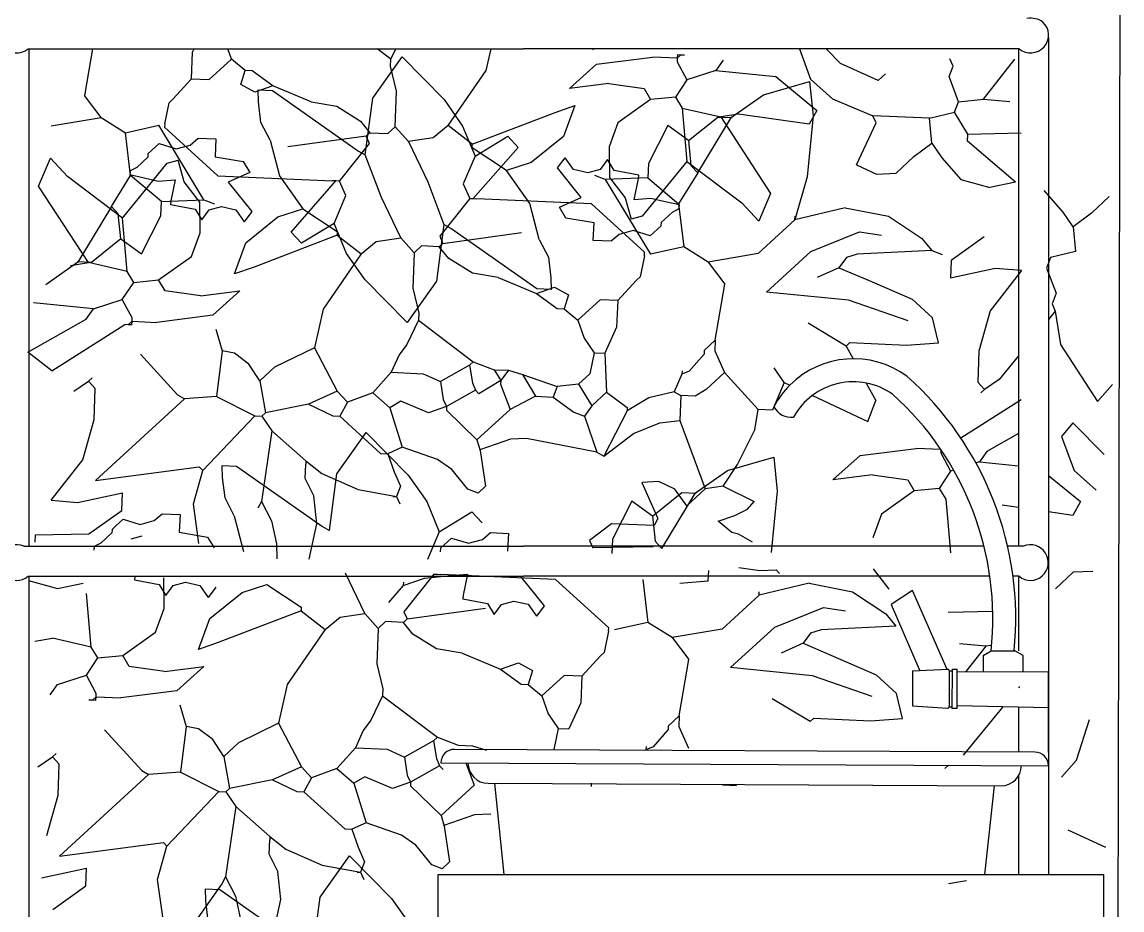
# Model space of a CAD drawing. Header units: centimetres. Extents: x 5667 to 17750, y 274 to 6203.
# Drawn here: x 5962.4 to 6061.6, y 4559.2 to 4639.2 of the extents above; entities that cross this region are included whole.
import ezdxf

# ---------------------------------------------------------------- set-up
doc = ezdxf.new("R2010")
doc.units = ezdxf.units.CM
doc.header["$MEASUREMENT"] = 0
doc.layers.get('0').update_dxf_attribs({"lineweight": 18})
for name, color, linetype, lineweight in [('A-FURN', 8, 'Continuous', 9), ('A-WALL-FULL', 7, 'Continuous', 20), ('G-ANNO-DIM', 3, 'Continuous', 9), ('G-HEDGE', 104, 'Continuous', 9)]:
    doc.layers.add(name, color=color, linetype=linetype, lineweight=lineweight)
doc.styles.add('ARIAL', font='arial.ttf')
doc.dimstyles.new('TICK_36', dxfattribs={"dimtxt": 10, "dimasz": 3.6, "dimexe": 1.8, "dimexo": 1.2, "dimgap": 1.8, "dimtad": 0, "dimdec": 0, "dimzin": 0, "dimdsep": 46, "dimtxsty": 'ARIAL', "dimblk": 'OBLIQUE', "dimcen": 1.8, "dimdle": 1.8, "dimclrd": 256, "dimclrt": 256, "dimadec": 0, "dimazin": 0, "dimtfac": 1, "dimtdec": 0, "dimtmove": 1, "dimatfit": 3, "dimldrblk": 'OPEN90', "dimfxl": 1, "dimtolj": 1, "dimtzin": 0, "dimarcsym": 0})

# ---------------------------------------------------------------- blocks, each defined once
blk = doc.blocks.new('_Oblique')
at = {"color": 0, "linetype": 'ByBlock', "lineweight": -2}
blk.add_line((-0.5, -0.5), (0.5, 0.5), dxfattribs=at)
blk = doc.blocks.new('*D33')
at = {"layer": 'Defpoints', "color": 0, "transparency": 16777216}
for p in [(6061.601, 4710.484), (5687.774, 4485.199), (6061.11, 4485.199)]:
    blk.add_point(p, dxfattribs=at)
at = {"layer": 'G-ANNO-DIM', "lineweight": -2, "transparency": 16777216}
for p, q in [((5687.774, 4712.284), (5687.774, 4610.812)), ((5687.774, 4483.399), (5687.774, 4584.872))]:
    blk.add_line(p, q, dxfattribs=at)
at = {"layer": 'G-ANNO-DIM', "color": 0, "lineweight": -2, "transparency": 16777216}
for p, q in [((6060.401, 4710.484), (5685.974, 4710.484)), ((6059.91, 4485.199), (5685.974, 4485.199))]:
    blk.add_line(p, q, dxfattribs=at)
at = {"layer": 'G-ANNO-DIM', "lineweight": -2, "transparency": 16777216, "xscale": 3.6, "yscale": 3.6, "zscale": 3.6}
for p, rotation in [((5687.774, 4710.484), 90), ((5687.774, 4485.199), 270)]:
    blk.add_blockref('_Oblique', p, dxfattribs=dict(at, rotation=rotation))
at = {"layer": 'G-ANNO-DIM', "transparency": 16777216, "insert": (5687.774, 4597.842), "char_height": 10, "attachment_point": 5, "rotation": 90, "style": 'ARIAL'}
blk.add_mtext('\\A1;225', dxfattribs=at)
blk = doc.blocks.new('_Open90')
at = {"color": 0, "linetype": 'ByBlock', "lineweight": -2}
for p, q in [((-0.5, 0.5), (0, 0)), ((0, 0), (-1, 0)), ((0, 0), (-0.5, -0.5))]:
    blk.add_line(p, q, dxfattribs=at)
blk = doc.blocks.new('*D34')
at = {"layer": 'Defpoints', "color": 0, "transparency": 16777216}
for p in [(5716.472, 4695.199), (6061.568, 4695.199), (6061.11, 4485.199)]:
    blk.add_point(p, dxfattribs=at)
at = {"layer": 'G-ANNO-DIM', "lineweight": -2, "transparency": 16777216}
for p, q in [((5716.472, 4696.999), (5716.472, 4603.114)), ((5716.472, 4483.399), (5716.472, 4577.284))]:
    blk.add_line(p, q, dxfattribs=at)
at = {"layer": 'G-ANNO-DIM', "color": 0, "lineweight": -2, "transparency": 16777216}
for p, q in [((6060.368, 4695.199), (5714.672, 4695.199)), ((6059.91, 4485.199), (5714.672, 4485.199))]:
    blk.add_line(p, q, dxfattribs=at)
at = {"layer": 'G-ANNO-DIM', "lineweight": -2, "transparency": 16777216, "xscale": 3.6, "yscale": 3.6, "zscale": 3.6}
for p, rotation in [((5716.472, 4695.199), 90), ((5716.472, 4485.199), 270)]:
    blk.add_blockref('_Oblique', p, dxfattribs=dict(at, rotation=rotation))
at = {"layer": 'G-ANNO-DIM', "transparency": 16777216, "insert": (5716.472, 4590.199), "char_height": 10, "attachment_point": 5, "rotation": 90, "style": 'ARIAL'}
blk.add_mtext('\\A1;210', dxfattribs=at)

msp = doc.modelspace()

# ---------------------------------------------------------------- linework, layer by layer
at = {"layer": 'A-FURN'}
for p, q in [((6054.963, 4637.842), (6054.963, 4562.406)), ((5962.961, 4636.828), (6007.647, 4636.828)), ((5963.031, 4636.828), (5963.031, 4591.984)), ((6052.333, 4636.828), (6007.647, 4636.828)), ((6052.262, 4636.828), (6052.262, 4591.984)), ((6025.648, 4635.792), (6024.969, 4634.863)), ((5962.576, 4591.984), (6007.647, 4591.984)), ((6049.157, 4591.984), (6007.647, 4591.984)), ((5962.961, 4589.271), (6007.647, 4589.271)), ((5963.031, 4589.271), (5963.031, 4547.129)), ((6049.684, 4589.271), (6007.647, 4589.271)), ((6052.262, 4589.271), (6052.262, 4582.552)), ((6042.712, 4588.002), (6040.779, 4586.733)), ((6045.85, 4580.886), (6042.712, 4588.002)), ((6040.779, 4586.733), (6043.359, 4580.746)), ((6049.097, 4582.142), (6049.8, 4582.564)), ((6049.8, 4582.564), (6051.942, 4582.554)), ((6052.697, 4582.125), (6051.942, 4582.554)), ((6049.097, 4582.142), (6049.09, 4580.692)), ((6052.692, 4580.675), (6052.697, 4582.125)), ((6042.718, 4580.75), (6042.712, 4577.583)), ((6042.718, 4580.75), (6045.895, 4580.889)), ((6046.024, 4580.767), (6046.008, 4577.501)), ((6046.024, 4580.767), (6046.283, 4580.765)), ((6046.283, 4580.911), (6046.267, 4577.351)), ((6046.283, 4580.911), (6046.744, 4580.908)), ((6046.727, 4577.348), (6046.744, 4580.908)), ((6046.743, 4580.703), (6054.981, 4580.664)), ((6054.969, 4573.419), (6054.981, 4580.664)), ((6054.969, 4573.419), (6054.981, 4580.664)), ((6042.712, 4577.583), (6045.877, 4577.38)), ((6046.008, 4577.501), (6046.267, 4577.5)), ((6046.727, 4577.348), (6046.267, 4577.351)), ((6054.966, 4577.41), (6046.728, 4577.589)), ((6052.262, 4577.469), (6052.262, 4573.432)), ((6053.752, 4573.424), (6001.417, 4573.672)), ((6054.969, 4573.419), (6054.963, 4572.202)), ((6000.194, 4572.461), (6054.963, 4572.202)), ((6054.963, 4572.202), (6054.963, 4572.202)), ((6004.446, 4570.615), (6050.695, 4570.396)), ((6005.879, 4562.406), (6005.054, 4570.612)), ((6050.086, 4570.399), (6049.207, 4562.406)), ((6052.262, 4571.271), (6052.262, 4562.406)), ((6060.131, 4564.836), (6056.755, 4566.382))]:
    msp.add_line(p, q, dxfattribs=at)
msp.add_lwpolyline([(5999.936, 4487.202), (5999.936, 4562.406), (6059.936, 4562.406), (6059.936, 4487.202)], close=True, dxfattribs=at)
for centre, radius, start, end in [((5961.927, 4638.065), 1.612, 133.53812, 309.88297), ((6053.366, 4638.065), 1.612, 230.11703, 46.46188), ((6053.382, 4637.63), 1.942, 55.67205, 100.31566), ((6037.399, 4600.742), 8.137, 53.75561, 134.80761), ((6022.787, 4585.453), 29.236, 354.30832, 48.36777), ((6037.399, 4600.742), 8.137, 134.80761, 152.01884), ((6037.378, 4600.641), 6.163, 54.95989, 150.99273), ((6022.787, 4585.453), 27.167, 353.89411, 48.13924), ((6031.75, 4605.332), 1.72, 206.67239, 277.978), ((5961.944, 4590.511), 1.603, 66.77088, 309.3571), ((6045.902, 4580.767), 0.122, 359.72871, 93.22401), ((6045.887, 4577.502), 0.122, 265.63442, 359.72871), ((6001.412, 4572.455), 1.217, 89.72871, 179.72871), ((6053.746, 4572.207), 1.217, 359.72871, 89.72871), ((6004.454, 4572.441), 1.826, 179.72871, 269.72871), ((6050.703, 4572.222), 1.826, 269.72871, 359.72871)]:
    msp.add_arc(centre, radius, start, end, dxfattribs=at)
at = {"layer": 'A-WALL-FULL'}
msp.add_line((6061.11, 4485.199), (6061.601, 4710.484), dxfattribs=at)
at = {"layer": 'G-HEDGE'}
for p, q in [((5968.766, 4636.828), (5968.052, 4632.613)), ((5977.805, 4636.507), (5977.95, 4636.828)), ((5981.298, 4635.871), (5980.963, 4636.828)), ((5995.682, 4635.884), (5994.429, 4636.828)), ((5995.682, 4635.884), (5996.136, 4636.828)), ((6004.267, 4634.87), (6004.712, 4636.828)), ((6013.935, 4636.685), (6013.894, 4636.828)), ((6032.508, 4636.828), (6033.522, 4634.086)), ((6036.225, 4635.506), (6034.928, 4636.828)), ((5977.705, 4634.11), (5977.805, 4636.507)), ((5979.301, 4634.041), (5981.298, 4635.871)), ((5982.532, 4634.858), (5981.298, 4635.871)), ((5994.038, 4632.365), (5996.696, 4636.093)), ((5995.654, 4635.245), (5995.682, 4635.884)), ((5996.696, 4636.093), (6000.49, 4632.237)), ((6014.215, 4635.426), (6019.269, 4636.07)), ((6021.502, 4635.973), (6019.269, 4636.07)), ((6021.502, 4635.973), (6021.488, 4635.654)), ((6021.516, 4636.293), (6021.502, 4635.973)), ((6021.834, 4636.279), (6021.502, 4635.973)), ((6021.516, 4636.293), (6021.834, 4636.279)), ((6021.834, 4636.279), (6022.154, 4636.265)), ((6046.369, 4635.262), (6046.079, 4635.914)), ((6049.116, 4632.266), (6051.947, 4635.896)), ((5982.158, 4633.597), (5982.532, 4634.858)), ((5983.171, 4634.831), (5982.532, 4634.858)), ((5985.029, 4633.471), (5983.171, 4634.831)), ((5996.194, 4632.985), (5995.654, 4635.245)), ((6000.854, 4629.905), (6004.267, 4634.87)), ((6011.77, 4633.226), (6014.215, 4635.426)), ((6021.488, 4635.654), (6022.375, 4634.017)), ((6024.969, 4634.863), (6022.375, 4634.017)), ((6024.969, 4634.863), (6030.378, 4634.308)), ((6039.601, 4633.959), (6036.225, 4635.506)), ((6046.009, 4634.319), (6046.369, 4635.262)), ((5976.027, 4632.266), (5977.705, 4634.11)), ((5977.705, 4634.11), (5979.301, 4634.041)), ((6022.375, 4634.017), (6021.349, 4632.464)), ((6029.276, 4632.674), (6033.438, 4633.876)), ((6030.378, 4634.308), (6034.081, 4631.27)), ((6033.438, 4633.876), (6033.744, 4630.788)), ((6033.522, 4634.086), (6035.499, 4632.308)), ((6039.601, 4633.96), (6040.267, 4634.569)), ((6046.869, 4632.044), (6046.009, 4634.319)), ((5983.406, 4632.903), (5982.158, 4633.597)), ((5985.029, 4633.471), (5983.406, 4632.903)), ((5983.721, 4633.113), (5984.998, 4633.057)), ((5983.75, 4632.045), (5983.721, 4633.113)), ((5984.998, 4633.057), (5992.75, 4627.606)), ((5988.482, 4632.042), (5985.029, 4633.471)), ((5996.055, 4629.794), (5996.194, 4632.985)), ((6015.329, 4633.686), (6011.77, 4633.226)), ((6015.329, 4633.686), (6018.505, 4633.227)), ((6018.505, 4633.227), (6019.102, 4632.242)), ((5969.564, 4630.63), (5968.052, 4632.613)), ((5975.292, 4630.061), (5975.694, 4631.961)), ((5975.694, 4631.961), (5976.027, 4632.266)), ((5983.963, 4630.19), (5983.75, 4632.045)), ((5988.482, 4632.042), (5990.801, 4631.635)), ((5993.374, 4627.26), (5994.038, 4632.365)), ((6000.49, 4632.237), (6002.148, 4629.859)), ((6019.102, 4632.242), (6016.134, 4630.135)), ((6021.349, 4632.464), (6019.102, 4632.242)), ((6021.349, 4632.464), (6021.945, 4631.48)), ((6026.399, 4630.646), (6029.276, 4632.674)), ((6035.499, 4632.308), (6039.143, 4630.783)), ((6046.507, 4631.101), (6046.869, 4632.044)), ((6046.869, 4632.044), (6049.115, 4632.266)), ((6049.116, 4632.266), (6051.486, 4632.072)), ((5990.801, 4631.635), (5992.945, 4630.311)), ((6003.018, 4628.212), (6010.494, 4631.082)), ((6010.494, 4631.082), (6012.253, 4631.698)), ((6012.253, 4631.698), (6011.23, 4628.899)), ((6021.945, 4631.48), (6025.426, 4630.688)), ((6021.945, 4631.48), (6022.374, 4626.667)), ((6027.035, 4630.937), (6025.426, 4630.688)), ((6033.388, 4630.022), (6027.035, 4630.937)), ((6034.081, 4631.27), (6033.388, 4630.022)), ((6044.247, 4630.56), (6046.507, 4631.101)), ((6047.701, 4629.132), (6046.507, 4631.101)), ((5965.055, 4629.867), (5969.564, 4630.63)), ((5969.564, 4630.63), (5971.741, 4629.257)), ((5971.741, 4629.257), (5974.744, 4629.936)), ((5978.828, 4623.194), (5974.744, 4629.936)), ((5975.292, 4630.061), (5975.278, 4629.741)), ((5984.803, 4628.592), (5983.963, 4630.19)), ((5992.945, 4630.311), (5993.794, 4629.254)), ((6000.854, 4629.905), (5999.484, 4628.796)), ((6003.018, 4628.212), (6000.854, 4629.905)), ((6002.148, 4629.859), (6003.277, 4627.147)), ((6016.134, 4630.135), (6015.358, 4627.995)), ((6020.657, 4629.906), (6018.908, 4626.466)), ((6022.515, 4628.545), (6020.657, 4629.906)), ((6022.515, 4628.545), (6025.165, 4630.668)), ((6023.347, 4625.633), (6026.399, 4630.646)), ((6025.165, 4630.668), (6026.441, 4630.612)), ((6025.426, 4630.688), (6029.919, 4623.78)), ((6033.744, 4630.788), (6033.21, 4625.275)), ((6037.671, 4626.373), (6039.434, 4630.132)), ((6039.434, 4630.132), (6039.143, 4630.783)), ((6044.247, 4630.56), (6039.143, 4630.783)), ((6044.468, 4628.314), (6044.247, 4630.56)), ((5972.212, 4625.401), (5971.741, 4629.257)), ((5975.278, 4629.741), (5980.074, 4625.377)), ((5993.462, 4628.948), (5986.387, 4627.978)), ((5993.462, 4628.948), (5993.794, 4629.254)), ((5993.752, 4628.297), (5993.462, 4628.948)), ((5993.794, 4629.254), (5995.39, 4629.184)), ((5995.39, 4629.184), (5996.055, 4629.794)), ((5997.276, 4628.463), (5996.055, 4629.794)), ((6003.277, 4627.147), (6006.232, 4628.936)), ((6006.232, 4628.936), (6007.147, 4627.937)), ((6011.23, 4628.899), (6008.34, 4626.565)), ((6047.673, 4628.493), (6047.701, 4629.132)), ((6047.701, 4629.132), (6052.5, 4629.242)), ((5974.109, 4627.664), (5974.774, 4628.274)), ((5974.774, 4628.274), (5976.311, 4627.802)), ((5976.311, 4627.802), (5977.582, 4628.147)), ((5977.582, 4628.147), (5978.311, 4628.76)), ((5978.311, 4628.76), (5979.906, 4628.69)), ((5979.906, 4628.69), (5979.837, 4627.095)), ((5984.803, 4628.592), (5985.621, 4625.36)), ((5991.047, 4624.899), (5993.752, 4628.297)), ((5999.484, 4628.796), (5997.276, 4628.463)), ((5997.276, 4628.463), (5999.017, 4624.819)), ((6003.004, 4627.893), (6003.018, 4628.212)), ((6006.11, 4625.84), (6003.004, 4627.893)), ((6007.147, 4627.937), (6003.11, 4623.319)), ((6015.358, 4627.995), (6015.384, 4625.227)), ((6022.515, 4628.545), (6022.737, 4626.299)), ((6042.818, 4627.107), (6044.468, 4628.314)), ((6044.468, 4628.314), (6045.369, 4626.996)), ((6051.985, 4624.79), (6047.673, 4628.493)), ((5963.92, 4624.451), (5964.988, 4626.962)), ((5966.513, 4625.297), (5964.988, 4626.962)), ((5973.761, 4627.04), (5972.762, 4626.125)), ((5973.775, 4627.359), (5973.761, 4627.04)), ((5974.109, 4627.664), (5973.775, 4627.359)), ((5979.837, 4627.095), (5982.374, 4626.665)), ((5992.75, 4627.606), (5993.374, 4627.26)), ((5994.822, 4623.413), (5993.374, 4627.26)), ((6003.277, 4627.147), (6002.209, 4624.637)), ((6010.702, 4626.075), (6011.381, 4627.004)), ((6012.143, 4625.927), (6011.381, 4627.004)), ((6041.224, 4625.601), (6042.818, 4627.107)), ((6045.369, 4626.996), (6047.07, 4625.038)), ((5971.465, 4621.565), (5975.515, 4626.503)), ((5972.762, 4626.125), (5972.16, 4625.806)), ((5975.515, 4626.503), (5976.486, 4626.78)), ((5977.04, 4624.838), (5976.486, 4626.78)), ((5982.374, 4626.665), (5982.971, 4625.68)), ((6008.34, 4626.565), (6006.11, 4625.84)), ((6012.823, 4623.425), (6010.702, 4626.075)), ((6013.441, 4625.641), (6012.143, 4625.927)), ((6014.546, 4625.936), (6013.441, 4625.641)), ((6015.209, 4626.837), (6014.546, 4625.936)), ((6015.806, 4625.852), (6015.209, 4626.837)), ((6022.374, 4626.667), (6018.323, 4621.729)), ((6018.908, 4626.466), (6018.853, 4625.19)), ((6022.374, 4626.667), (6027.326, 4622.935)), ((6022.737, 4626.299), (6023.347, 4625.633)), ((6037.671, 4626.373), (6039.459, 4625.524)), ((5971.465, 4621.565), (5966.513, 4625.297)), ((5970.492, 4622.599), (5972.212, 4625.401)), ((5972.16, 4625.806), (5972.146, 4625.486)), ((5972.146, 4625.486), (5973.444, 4625.202)), ((5974.986, 4623.042), (5972.212, 4625.401)), ((5973.444, 4625.202), (5974.71, 4624.898)), ((5974.71, 4624.898), (5976.23, 4625.015)), ((5976.23, 4625.015), (5975.828, 4623.115)), ((5980.074, 4625.377), (5990.41, 4624.927)), ((5982.971, 4625.68), (5981.015, 4624.806)), ((5985.621, 4625.36), (5987.728, 4622.391)), ((5986.692, 4620.294), (5990.728, 4624.913)), ((5990.728, 4624.913), (5990.41, 4624.927)), ((5991.047, 4624.899), (5990.728, 4624.913)), ((5991.63, 4623.595), (5991.047, 4624.899)), ((6008.218, 4622.872), (6006.11, 4625.84)), ((6015.011, 4625.037), (6014.068, 4625.399)), ((6018.853, 4625.19), (6015.011, 4625.037)), ((6015.011, 4625.037), (6019.095, 4618.295)), ((6015.384, 4625.227), (6016.798, 4623.394)), ((6018.025, 4625.436), (6015.806, 4625.852)), ((6017.609, 4623.217), (6018.011, 4625.117)), ((6018.011, 4625.117), (6018.025, 4625.436)), ((6018.853, 4625.19), (6021.627, 4622.831)), ((6023.347, 4625.633), (6021.627, 4622.831)), ((6033.21, 4625.275), (6032.112, 4621.415)), ((6039.459, 4625.524), (6041.224, 4625.601)), ((6047.07, 4625.038), (6049.68, 4624.31)), ((5968.413, 4617.544), (5963.92, 4624.451)), ((5978.454, 4623.005), (5977.04, 4624.838)), ((5981.015, 4624.806), (5983.137, 4622.157)), ((5999.017, 4624.819), (6000.464, 4620.972)), ((6002.209, 4624.637), (6002.792, 4623.333)), ((6051.985, 4624.79), (6049.68, 4624.31)), ((6056.296, 4622.103), (6054.595, 4624.061)), ((5974.93, 4621.766), (5974.986, 4623.042)), ((5974.986, 4623.042), (5978.828, 4623.194)), ((5975.828, 4623.115), (5975.814, 4622.795)), ((5978.48, 4620.236), (5978.454, 4623.005)), ((5978.828, 4623.194), (5979.771, 4622.833)), ((5990.561, 4621.085), (5991.63, 4623.595)), ((5996.563, 4619.769), (5994.822, 4623.413)), ((6002.792, 4623.333), (6000.086, 4619.935)), ((6002.792, 4623.333), (6003.11, 4623.319)), ((6003.11, 4623.319), (6003.429, 4623.305)), ((6013.765, 4622.855), (6003.429, 4623.305)), ((6010.868, 4622.552), (6012.823, 4623.425)), ((6016.798, 4623.394), (6017.352, 4621.452)), ((6019.128, 4623.334), (6017.609, 4623.217)), ((6020.395, 4623.029), (6019.128, 4623.334)), ((6021.692, 4622.746), (6020.395, 4623.029)), ((6027.326, 4622.935), (6028.851, 4621.27)), ((6029.919, 4623.78), (6028.851, 4621.27)), ((6060.442, 4623.499), (6058.848, 4621.992)), ((5970.492, 4622.599), (5967.44, 4617.585)), ((5971.102, 4621.933), (5970.492, 4622.599)), ((5971.323, 4619.686), (5971.102, 4621.933)), ((5975.814, 4622.795), (5978.033, 4622.379)), ((5978.033, 4622.379), (5978.63, 4621.394)), ((5978.63, 4621.394), (5979.293, 4622.295)), ((5979.293, 4622.295), (5980.397, 4622.59)), ((5980.397, 4622.59), (5981.695, 4622.305)), ((5981.695, 4622.305), (5982.458, 4621.227)), ((5983.137, 4622.157), (5982.458, 4621.227)), ((5985.499, 4621.667), (5987.728, 4622.391)), ((5987.728, 4622.391), (5990.835, 4620.338)), ((6009.036, 4619.639), (6008.218, 4622.872)), ((6011.464, 4621.567), (6010.868, 4622.552)), ((6018.561, 4618.491), (6013.765, 4622.855)), ((6020.078, 4621.191), (6021.076, 4622.107)), ((6021.076, 4622.107), (6021.678, 4622.426)), ((6021.627, 4622.831), (6022.098, 4618.975)), ((6021.678, 4622.426), (6021.692, 4622.746)), ((6036.634, 4622.497), (6032.112, 4621.415)), ((6036.634, 4622.497), (6040.54, 4621.727)), ((6057.197, 4620.786), (6056.296, 4622.103)), ((6058.848, 4621.992), (6057.197, 4620.786)), ((5971.893, 4616.752), (5971.465, 4621.565)), ((5973.182, 4618.326), (5974.93, 4621.766)), ((5982.609, 4619.332), (5985.499, 4621.667)), ((5990.561, 4621.085), (5987.607, 4619.296)), ((5991.691, 4618.373), (5990.561, 4621.085)), ((6000.464, 4620.972), (5999.801, 4615.867)), ((6001.089, 4620.626), (6000.464, 4620.972)), ((6014.002, 4621.137), (6011.464, 4621.567)), ((6013.932, 4619.542), (6014.002, 4621.137)), ((6018.323, 4621.729), (6017.352, 4621.452)), ((6020.064, 4620.873), (6020.078, 4621.191)), ((6032.112, 4621.415), (6028.783, 4618.364)), ((6032.112, 4621.415), (6032.126, 4621.735)), ((6040.54, 4621.727), (6043.537, 4619.751)), ((5977.705, 4618.097), (5978.48, 4620.236)), ((5990.821, 4620.02), (5983.345, 4617.15)), ((5987.607, 4619.296), (5986.692, 4620.294)), ((5990.835, 4620.338), (5990.821, 4620.02)), ((5990.821, 4620.02), (5992.985, 4618.327)), ((6000.377, 4619.284), (6007.452, 4620.253)), ((6008.841, 4615.174), (6001.089, 4620.626)), ((6016.257, 4620.085), (6015.528, 4619.472)), ((6017.527, 4620.43), (6016.257, 4620.085)), ((6019.065, 4619.957), (6017.527, 4620.43)), ((6019.73, 4620.568), (6019.065, 4619.957)), ((6019.73, 4620.568), (6020.064, 4620.873)), ((6033.55, 4618.535), (6037.919, 4620.32)), ((6037.919, 4620.32), (6039.922, 4620.028)), ((6057.197, 4620.786), (6057.419, 4618.539)), ((5971.323, 4619.686), (5968.674, 4617.564)), ((5971.323, 4619.686), (5973.182, 4618.326)), ((5981.586, 4616.533), (5982.609, 4619.332)), ((5992.985, 4618.327), (5994.355, 4619.435)), ((5994.355, 4619.435), (5996.563, 4619.769)), ((5996.563, 4619.769), (5997.784, 4618.438)), ((5998.449, 4619.047), (5997.784, 4618.438)), ((6000.045, 4618.978), (5998.449, 4619.047)), ((6000.377, 4619.284), (6000.045, 4618.978)), ((6000.893, 4617.92), (6000.045, 4618.978)), ((6000.086, 4619.935), (6000.377, 4619.284)), ((6009.036, 4619.639), (6009.876, 4618.041)), ((6015.528, 4619.472), (6013.932, 4619.542)), ((6022.098, 4618.975), (6019.095, 4618.295)), ((6024.275, 4617.602), (6022.098, 4618.975)), ((6043.537, 4619.751), (6044.456, 4618.64)), ((6049.166, 4619.858), (6046.198, 4617.749)), ((5974.737, 4615.99), (5977.705, 4618.097)), ((5992.985, 4618.327), (5989.572, 4613.362)), ((5993.348, 4615.994), (5991.691, 4618.373)), ((5997.784, 4618.438), (5997.645, 4615.247)), ((6009.876, 4618.041), (6010.089, 4616.187)), ((6018.547, 4618.171), (6018.145, 4616.271)), ((6018.547, 4618.171), (6018.561, 4618.491)), ((6028.783, 4618.364), (6024.275, 4617.602)), ((6029.555, 4614.894), (6033.55, 4618.535)), ((6036.758, 4618.017), (6036.079, 4617.087)), ((6037.729, 4618.294), (6036.758, 4618.017)), ((6044.456, 4618.64), (6037.729, 4618.294)), ((6044.456, 4618.64), (6045.399, 4618.279)), ((6055.158, 4617.998), (6054.797, 4617.055)), ((6057.419, 4618.539), (6055.158, 4617.998)), ((5967.44, 4617.585), (5964.563, 4615.558)), ((5966.803, 4617.294), (5968.413, 4617.544)), ((5968.674, 4617.564), (5967.398, 4617.619)), ((5971.893, 4616.752), (5968.413, 4617.544)), ((5983.345, 4617.15), (5981.586, 4616.533)), ((6003.037, 4616.597), (6000.893, 4617.92)), ((6024.275, 4617.602), (6025.787, 4615.618)), ((6036.079, 4617.087), (6034.123, 4616.214)), ((6036.079, 4617.087), (6038.589, 4616.019)), ((6046.198, 4617.749), (6046.128, 4616.155)), ((6050.179, 4617.027), (6046.128, 4616.155)), ((6052.55, 4616.834), (6050.179, 4617.027)), ((6054.797, 4617.055), (6055.657, 4614.781)), ((5972.49, 4615.767), (5971.893, 4616.752)), ((5972.49, 4615.767), (5974.737, 4615.99)), ((5975.333, 4615.005), (5974.737, 4615.99)), ((5997.143, 4612.139), (5993.348, 4615.994)), ((6005.357, 4616.19), (6003.037, 4616.597)), ((6005.357, 4616.19), (6008.81, 4614.76)), ((6010.089, 4616.187), (6010.117, 4615.119)), ((6018.145, 4616.271), (6017.812, 4615.966)), ((6038.589, 4616.019), (6042.667, 4614.243)), ((6052.55, 4616.834), (6049.719, 4613.203)), ((5971.463, 4614.215), (5972.49, 4615.767)), ((5978.509, 4614.546), (5975.333, 4615.005)), ((5978.509, 4614.546), (5982.068, 4615.006)), ((5982.068, 4615.006), (5979.624, 4612.806)), ((5999.801, 4615.867), (5997.143, 4612.139)), ((5997.645, 4615.247), (5998.185, 4612.986)), ((6008.81, 4614.76), (6010.433, 4615.329)), ((6010.117, 4615.119), (6008.841, 4615.174)), ((6010.433, 4615.329), (6011.681, 4614.635)), ((6017.812, 4615.966), (6016.133, 4614.122)), ((6024.926, 4610.542), (6025.787, 4615.618)), ((5968.869, 4613.369), (5971.463, 4614.215)), ((5972.351, 4612.578), (5971.463, 4614.215)), ((6008.81, 4614.76), (6010.668, 4613.401)), ((6011.681, 4614.635), (6011.306, 4613.373)), ((6014.538, 4614.191), (6012.54, 4612.361)), ((6016.133, 4614.122), (6014.538, 4614.191)), ((6016.133, 4614.122), (6016.034, 4611.725)), ((6036.936, 4614.164), (6029.555, 4614.894)), ((6042.316, 4612.295), (6036.936, 4614.164)), ((6042.667, 4614.243), (6044.512, 4612.565)), ((6055.657, 4614.781), (6055.296, 4613.838)), ((5968.869, 4613.369), (5963.461, 4613.924)), ((5968.19, 4612.44), (5968.869, 4613.369)), ((5989.572, 4613.362), (5988.781, 4609.88)), ((6010.668, 4613.401), (6011.306, 4613.373)), ((6011.306, 4613.373), (6012.54, 4612.361)), ((6049.719, 4613.203), (6048.679, 4609.558)), ((6055.587, 4613.185), (6054.963, 4612.425)), ((6055.296, 4613.838), (6055.587, 4613.185)), ((6055.587, 4613.185), (6056.044, 4610.16)), ((5962.946, 4609.471), (5968.19, 4612.44)), ((5972.004, 4611.953), (5972.337, 4612.259)), ((5972.323, 4611.939), (5972.337, 4612.259)), ((5972.337, 4612.259), (5972.351, 4612.578)), ((5972.337, 4612.259), (5974.57, 4612.162)), ((5979.624, 4612.806), (5974.57, 4612.162)), ((5998.157, 4612.348), (5997.103, 4610.157)), ((5998.185, 4612.986), (5998.157, 4612.348)), ((5998.157, 4612.348), (6003.109, 4608.617)), ((6012.54, 4612.361), (6013.109, 4610.737)), ((6036.73, 4610.028), (6033.304, 4612.095)), ((6045.052, 4610.304), (6044.512, 4612.565)), ((5965.111, 4607.78), (5971.685, 4611.967)), ((5972.004, 4611.953), (5971.685, 4611.967)), ((5972.323, 4611.939), (5972.004, 4611.953)), ((5979.904, 4611.547), (5980.459, 4609.605)), ((6016.034, 4611.725), (6014.968, 4609.378)), ((5997.103, 4610.157), (5996.424, 4609.228)), ((6013.109, 4610.737), (6014.011, 4609.42)), ((6024.926, 4610.542), (6023.927, 4609.627)), ((6024.926, 4610.542), (6024.884, 4609.585)), ((6036.73, 4610.028), (6037.063, 4610.333)), ((6036.73, 4610.028), (6037.353, 4608.879)), ((6037.063, 4610.333), (6042.167, 4610.11)), ((6042.167, 4610.11), (6045.052, 4610.304)), ((6056.044, 4610.16), (6059.386, 4605.029)), ((5965.111, 4607.78), (5962.946, 4609.471)), ((5973.093, 4609.286), (5976.45, 4605.624)), ((5980.459, 4609.605), (5979.959, 4605.471)), ((5981.588, 4609.383), (5980.459, 4609.605)), ((5982.866, 4608.404), (5981.588, 4609.383)), ((5988.781, 4609.88), (5985.188, 4608.119)), ((5988.781, 4609.88), (5990.847, 4605.955)), ((5996.424, 4609.228), (5995.716, 4607.66)), ((6014.011, 4609.42), (6013.608, 4607.52)), ((6014.011, 4609.42), (6014.968, 4609.378)), ((6014.968, 4609.378), (6015.133, 4605.855)), ((6023.913, 4609.307), (6022.568, 4607.769)), ((6023.927, 4609.627), (6023.913, 4609.307)), ((6024.884, 4609.585), (6025.758, 4607.63)), ((6048.679, 4609.558), (6048.596, 4606.778)), ((6052.262, 4609.132), (6050.524, 4607.013)), ((5983.857, 4606.899), (5982.866, 4608.404)), ((5985.188, 4608.119), (5983.857, 4606.899)), ((6002.775, 4608.311), (6000.154, 4606.828)), ((6003.109, 4608.617), (6002.775, 4608.311)), ((6002.775, 4608.311), (6003.025, 4606.703)), ((6003.109, 4608.617), (6004.995, 4607.895)), ((6031.154, 4606.755), (6030.252, 4608.072)), ((5968.403, 4606.852), (5968.736, 4607.157)), ((5995.716, 4607.66), (5994.037, 4605.816)), ((5995.716, 4607.66), (5998.587, 4607.535)), ((5998.587, 4607.535), (6000.154, 4606.828)), ((6004.995, 4607.895), (6005.591, 4606.91)), ((6004.995, 4607.895), (6006.271, 4607.84)), ((6006.271, 4607.84), (6005.591, 4606.91)), ((6006.271, 4607.84), (6007.533, 4607.465)), ((6007.533, 4607.465), (6010.682, 4606.369)), ((6007.533, 4607.465), (6008.726, 4605.496)), ((6013.608, 4607.52), (6012.61, 4606.604)), ((6021.916, 4607.477), (6021.209, 4605.91)), ((6021.93, 4607.797), (6021.916, 4607.477)), ((6022.568, 4607.769), (6021.916, 4607.477)), ((6025.758, 4607.63), (6024.094, 4606.104)), ((6025.758, 4607.63), (6028.81, 4604.3)), ((5967.086, 4605.951), (5968.403, 4606.852)), ((5969.014, 4606.186), (5968.403, 4606.852)), ((5968.93, 4603.406), (5969.014, 4606.186)), ((5983.857, 4606.899), (5984.369, 4604)), ((6000.154, 4606.828), (6000.404, 4605.219)), ((6003.025, 4606.703), (6003.316, 4606.051)), ((6005.591, 4606.91), (6003.621, 4605.718)), ((6005.591, 4606.91), (6005.577, 4606.592)), ((6005.577, 4606.592), (6006.437, 4604.316)), ((6010.682, 4606.369), (6010.32, 4605.426)), ((6012.61, 4606.604), (6010.682, 4606.369)), ((6012.61, 4606.604), (6013.802, 4604.635)), ((6024.094, 4606.104), (6023.109, 4605.507)), ((6031.154, 4606.755), (6030.085, 4604.244)), ((6031.154, 4606.755), (6031.664, 4606.515)), ((6038.538, 4606.693), (6039.393, 4605.117)), ((6048.596, 4606.778), (6049.206, 4606.112)), ((6049.206, 4606.112), (6048.874, 4605.807)), ((6050.524, 4607.013), (6049.206, 4606.112)), ((6059.387, 4605.03), (6060.732, 4606.568)), ((5977.074, 4605.277), (5969.037, 4597.912)), ((5976.45, 4605.624), (5977.074, 4605.277)), ((5979.959, 4605.471), (5977.074, 4605.277)), ((5979.959, 4605.471), (5983.398, 4603.723)), ((5990.847, 4605.955), (5988.239, 4604.79)), ((5990.847, 4605.955), (5991.762, 4604.956)), ((5994.037, 4605.816), (5991.762, 4604.956)), ((5994.037, 4605.816), (5995.577, 4604.471)), ((5996.561, 4605.067), (5995.577, 4604.471)), ((5999.072, 4603.999), (5996.561, 4605.067)), ((6000.404, 4605.219), (6000.694, 4604.567)), ((6003.316, 4606.051), (6000.694, 4604.567)), ((6003.621, 4605.718), (6003.316, 4606.051)), ((6008.726, 4605.496), (6006.437, 4604.316)), ((6008.726, 4605.496), (6010.32, 4605.426)), ((6010.32, 4605.426), (6012.179, 4604.066)), ((6015.133, 4605.855), (6013.802, 4604.635)), ((6015.133, 4605.855), (6016.992, 4604.496)), ((6018.948, 4605.369), (6016.978, 4604.177)), ((6021.209, 4605.91), (6018.948, 4605.369)), ((6021.209, 4605.91), (6021.832, 4605.563)), ((6021.832, 4605.563), (6021.735, 4603.33)), ((6023.109, 4605.507), (6021.832, 4605.563)), ((6033.68, 4605.571), (6038.671, 4603.231)), ((6038.671, 4603.231), (6039.393, 4605.117)), ((6052.499, 4605.185), (6047.074, 4601.729)), ((5988.239, 4604.79), (5984.369, 4604)), ((5988.239, 4604.79), (5990.431, 4603.736)), ((5991.762, 4604.956), (5991.068, 4603.708)), ((5995.577, 4604.471), (5996.699, 4600.905)), ((6000.694, 4604.567), (5999.072, 4603.999)), ((6000.694, 4604.567), (6000.68, 4604.248)), ((6000.68, 4604.248), (6003.44, 4601.57)), ((6006.437, 4604.316), (6003.44, 4601.57)), ((6013.802, 4604.635), (6013.122, 4603.706)), ((6016.978, 4604.177), (6014.883, 4600.113)), ((6016.992, 4604.496), (6016.978, 4604.177)), ((6028.488, 4602.479), (6028.81, 4604.3)), ((6030.085, 4604.244), (6028.81, 4604.3)), ((5967.891, 4599.761), (5968.93, 4603.406)), ((5983.398, 4603.723), (5978.71, 4598.813)), ((5983.398, 4603.723), (5984.037, 4603.696)), ((5984.369, 4604), (5984.037, 4603.696)), ((5984.037, 4603.696), (5984.938, 4602.377)), ((5990.431, 4603.736), (5991.068, 4603.708)), ((5991.068, 4603.708), (5994.757, 4600.352)), ((6012.179, 4604.066), (6013.122, 4603.706)), ((6013.122, 4603.706), (6014.259, 4600.46)), ((6017.554, 4602.156), (6019.944, 4603.098)), ((6019.944, 4603.098), (6021.735, 4603.33)), ((6021.735, 4603.33), (6024.023, 4597.158)), ((6057.172, 4603.117), (6056.159, 4601.883)), ((6059.996, 4600.238), (6057.172, 4603.117)), ((5984.938, 4602.377), (5984.022, 4596.025)), ((5984.938, 4602.377), (5988.017, 4599.687)), ((5990.797, 4598.509), (5993.455, 4602.237)), ((5993.455, 4602.237), (5997.249, 4598.382)), ((6014.883, 4600.113), (6017.554, 4602.156)), ((6026.943, 4599.348), (6028.488, 4602.479)), ((6052.262, 4602.134), (6049.419, 4600.525)), ((6003.44, 4601.57), (6003.718, 4600.599)), ((6006.469, 4601.637), (6003.697, 4600.671)), ((6007.921, 4601.695), (6006.469, 4601.637)), ((6014.259, 4600.46), (6007.921, 4601.695)), ((6056.159, 4601.883), (6057.293, 4598.818)), ((5994.757, 4600.352), (5995.396, 4600.324)), ((5996.699, 4600.905), (5995.396, 4600.324)), ((5995.396, 4600.324), (5995.965, 4598.701)), ((5999.891, 4599.807), (5996.699, 4600.905)), ((6003.718, 4600.599), (6004.217, 4597.382)), ((6014.259, 4600.46), (6014.883, 4600.113)), ((6035.541, 4597.959), (6037.986, 4600.158)), ((6037.986, 4600.158), (6043.04, 4600.803)), ((6045.273, 4600.705), (6043.04, 4600.803)), ((6045.273, 4600.705), (6045.259, 4600.387)), ((6045.259, 4600.387), (6046.146, 4598.75)), ((6049.419, 4600.525), (6048.74, 4599.595)), ((5965.06, 4596.131), (5967.891, 4599.761)), ((5969.037, 4597.912), (5978.405, 4599.147)), ((5978.405, 4599.147), (5978.71, 4598.813)), ((5980.48, 4599.257), (5981.757, 4599.202)), ((5980.509, 4598.189), (5980.48, 4599.257)), ((5981.757, 4599.202), (5989.509, 4593.75)), ((5987.947, 4598.091), (5988.003, 4599.367)), ((5988.017, 4599.687), (5988.003, 4599.367)), ((5988.017, 4599.687), (5989.462, 4598.546)), ((6001.162, 4598.894), (5999.891, 4599.807)), ((6025.633, 4597.407), (6026.943, 4599.348)), ((6026.035, 4598.818), (6030.197, 4600.02)), ((6030.197, 4600.02), (6030.503, 4596.932)), ((6048.74, 4599.595), (6048.431, 4599.494)), ((6048.74, 4599.595), (6052.262, 4599.234)), ((5977.876, 4595.79), (5978.71, 4598.813)), ((5980.722, 4596.335), (5980.509, 4598.189)), ((5989.462, 4598.546), (5992.73, 4597.088)), ((5990.133, 4593.404), (5990.797, 4598.509)), ((5995.965, 4598.701), (5996.546, 4597.397)), ((5997.249, 4598.382), (5998.907, 4596.003)), ((6002.608, 4597.133), (6001.162, 4598.894)), ((6023.158, 4596.791), (6026.035, 4598.818)), ((6039.101, 4598.418), (6035.541, 4597.959)), ((6039.101, 4598.418), (6042.276, 4597.959)), ((6046.146, 4598.75), (6045.12, 4597.197)), ((6046.426, 4598.841), (6046.146, 4598.75)), ((6054.963, 4598.372), (6057.852, 4596.002)), ((6057.293, 4598.818), (6059.27, 4597.041)), ((5988.719, 4596.519), (5987.947, 4598.091)), ((5996.546, 4597.397), (5996.186, 4596.454)), ((6003.551, 4596.771), (6002.608, 4597.133)), ((6004.217, 4597.382), (6003.551, 4596.771)), ((6019.831, 4597.813), (6018.295, 4597.727)), ((6018.295, 4597.727), (6019.751, 4594.468)), ((6021.269, 4597.135), (6019.831, 4597.813)), ((6022.358, 4595.632), (6021.269, 4597.135)), ((6024.023, 4597.158), (6022.358, 4595.632)), ((6025.633, 4597.407), (6024.023, 4597.158)), ((6025.633, 4597.407), (6028.448, 4596.006)), ((6042.276, 4597.959), (6042.873, 4596.975)), ((6045.12, 4597.197), (6042.873, 4596.975)), ((6045.12, 4597.197), (6045.716, 4596.212)), ((5967.431, 4595.937), (5971.482, 4596.809)), ((5971.412, 4595.215), (5971.482, 4596.809)), ((5981.562, 4594.737), (5980.722, 4596.335)), ((5988.991, 4593.99), (5988.719, 4596.519)), ((5992.73, 4597.088), (5996.186, 4596.454)), ((5995.867, 4596.468), (5996.186, 4596.454)), ((5996.186, 4596.454), (5996.477, 4595.802)), ((6019.274, 4594.69), (6021.924, 4596.812)), ((6020.106, 4591.777), (6023.158, 4596.791)), ((6021.924, 4596.812), (6023.2, 4596.757)), ((6030.503, 4596.932), (6029.969, 4591.42)), ((6042.873, 4596.975), (6039.905, 4594.867)), ((6045.716, 4596.212), (6046.145, 4591.399)), ((5965.06, 4596.13), (5967.431, 4595.937)), ((5968.444, 4593.106), (5971.412, 4595.215)), ((5978.376, 4592.222), (5977.876, 4595.79)), ((5984.022, 4596.025), (5983.675, 4595.401)), ((5984.022, 4596.025), (5984.909, 4594.283)), ((5998.907, 4596.003), (6000.036, 4593.291)), ((6017.416, 4596.05), (6015.667, 4592.61)), ((6019.274, 4594.69), (6017.416, 4596.05)), ((6026.683, 4594.747), (6027.823, 4595.312)), ((6027.823, 4595.312), (6028.448, 4596.006)), ((6052.262, 4595.46), (6050.806, 4595.67)), ((6057.852, 4596.002), (6057.159, 4594.754)), ((5970.868, 4593.808), (5971.533, 4594.419)), ((5971.533, 4594.419), (5973.07, 4593.946)), ((5973.07, 4593.946), (5974.341, 4594.291)), ((5974.341, 4594.291), (5975.07, 4594.904)), ((5975.07, 4594.904), (5976.665, 4594.834)), ((5976.665, 4594.834), (5976.596, 4593.239)), ((5981.562, 4594.737), (5982.38, 4591.504)), ((5984.909, 4594.283), (5985.364, 4592.204)), ((6000.036, 4593.291), (6002.991, 4595.08)), ((6002.991, 4595.08), (6003.906, 4594.082)), ((6019.274, 4594.69), (6019.496, 4592.443)), ((6019.751, 4594.468), (6019.404, 4593.843)), ((6025.174, 4594.231), (6026.683, 4594.747)), ((6026.409, 4593.218), (6025.174, 4594.231)), ((6039.905, 4594.867), (6039.129, 4592.728)), ((6057.159, 4594.754), (6054.963, 4595.071)), ((5970.52, 4593.185), (5969.521, 4592.269)), ((5970.534, 4593.503), (5970.52, 4593.185)), ((5970.868, 4593.808), (5970.534, 4593.503)), ((5976.596, 4593.239), (5979.133, 4592.809)), ((5988.307, 4590.817), (5988.991, 4593.99)), ((5989.509, 4593.75), (5990.133, 4593.404)), ((6000.036, 4593.291), (5998.968, 4590.781)), ((6003.945, 4592.595), (6004.674, 4593.207)), ((6004.674, 4593.207), (6006.269, 4593.138)), ((6015.576, 4594.01), (6013.592, 4592.498)), ((6019.404, 4593.843), (6015.576, 4594.01)), ((6027.021, 4593.071), (6026.409, 4593.218)), ((5963.617, 4592.358), (5963.645, 4592.996)), ((5963.645, 4592.996), (5968.444, 4593.106)), ((5969.521, 4592.269), (5968.919, 4591.95)), ((5972.274, 4592.647), (5973.245, 4592.924)), ((5979.133, 4592.809), (5979.73, 4591.824)), ((5985.364, 4592.204), (5985.394, 4590.851)), ((6000.472, 4592.111), (6001.137, 4592.722)), ((6001.137, 4592.722), (6002.674, 4592.25)), ((6002.674, 4592.25), (6003.945, 4592.595)), ((6006.269, 4593.138), (6006.2, 4591.542)), ((6013.592, 4592.498), (6013.884, 4591.847)), ((6015.667, 4592.61), (6015.612, 4591.334)), ((6019.496, 4592.443), (6020.106, 4591.777)), ((6028.281, 4592.34), (6027.021, 4593.071)), ((5968.919, 4591.95), (5968.905, 4591.63)), ((6000.138, 4591.807), (6000.124, 4591.488)), ((6000.472, 4592.111), (6000.138, 4591.807)), ((6019.32, 4591.929), (6013.884, 4591.847)), ((6052.717, 4591.984), (6051.284, 4591.984)), ((5972.587, 4589.259), (5972.573, 4588.94)), ((5993.322, 4585.913), (5991.581, 4589.557)), ((5999.551, 4589.477), (5996.845, 4586.079)), ((5998.715, 4589.105), (6001.073, 4589.345)), ((5999.551, 4589.477), (5999.869, 4589.463)), ((5999.869, 4589.463), (6000.188, 4589.449)), ((6010.524, 4588.999), (6000.188, 4589.449)), ((6001.073, 4589.345), (6002.593, 4589.463)), ((6002.593, 4589.463), (6002.191, 4587.562)), ((6007.378, 4589.254), (6009.5, 4586.604)), ((6024.3, 4588.835), (6024.342, 4589.793)), ((6027.066, 4590.056), (6028.933, 4589.79)), ((6028.933, 4589.79), (6030.417, 4589.847)), ((6030.416, 4589.847), (6030.721, 4589.514)), ((6039.155, 4589.959), (6040.569, 4588.126)), ((6052.333, 4589.271), (6051.773, 4589.271)), ((6057.2, 4589.643), (6055.606, 4588.136)), ((6058.965, 4589.72), (6057.2, 4589.643)), ((5963.014, 4588.903), (5965.625, 4588.174)), ((5965.625, 4588.174), (5967.929, 4588.655)), ((5972.573, 4588.94), (5974.792, 4588.524)), ((5974.792, 4588.524), (5975.388, 4587.539)), ((5975.239, 4586.381), (5975.213, 4589.149)), ((5975.388, 4587.539), (5976.051, 4588.44)), ((5976.051, 4588.44), (5977.156, 4588.735)), ((5977.156, 4588.735), (5978.454, 4588.449)), ((5978.454, 4588.449), (5979.217, 4587.372)), ((5979.896, 4588.301), (5979.217, 4587.372)), ((5982.258, 4587.811), (5984.487, 4588.536)), ((5984.487, 4588.536), (5987.594, 4586.483)), ((5996.795, 4588.436), (5995.45, 4586.897)), ((5996.795, 4588.436), (5998.715, 4589.105)), ((5996.809, 4588.756), (5996.795, 4588.436)), ((6015.32, 4584.635), (6010.524, 4588.999)), ((6018.385, 4588.975), (6018.857, 4585.119)), ((6024.3, 4588.835), (6021.734, 4588.628)), ((6033.393, 4588.641), (6028.871, 4587.559)), ((6033.393, 4588.641), (6037.299, 4587.871)), ((5968.652, 4582.896), (5968.224, 4587.709)), ((5979.368, 4585.477), (5982.258, 4587.811)), ((6002.191, 4587.562), (6002.177, 4587.243)), ((6002.177, 4587.243), (6004.396, 4586.827)), ((6028.871, 4587.559), (6025.542, 4584.509)), ((6028.871, 4587.559), (6028.885, 4587.879)), ((6037.299, 4587.871), (6040.295, 4585.896)), ((5974.464, 4584.241), (5975.239, 4586.381)), ((5987.594, 4586.483), (5987.58, 4586.164)), ((5997.136, 4585.428), (6004.211, 4586.398)), ((6004.396, 4586.827), (6004.992, 4585.842)), ((6004.992, 4585.842), (6005.656, 4586.743)), ((6005.656, 4586.743), (6006.76, 4587.038)), ((6006.76, 4587.038), (6008.058, 4586.752)), ((6008.058, 4586.752), (6008.821, 4585.675)), ((6009.5, 4586.604), (6008.821, 4585.675)), ((6030.309, 4584.679), (6034.678, 4586.464)), ((6034.678, 4586.464), (6036.681, 4586.172)), ((5978.345, 4582.678), (5979.368, 4585.477)), ((5987.58, 4586.164), (5980.104, 4583.294)), ((5987.58, 4586.164), (5989.744, 4584.471)), ((5989.744, 4584.471), (5991.114, 4585.58)), ((5991.114, 4585.58), (5993.322, 4585.913)), ((5993.322, 4585.913), (5994.543, 4584.582)), ((5997.136, 4585.428), (5996.803, 4585.122)), ((5996.845, 4586.079), (5997.136, 4585.428)), ((6040.295, 4585.896), (6041.215, 4584.784)), ((6049.946, 4586.094), (6045.925, 4586.002)), ((5971.496, 4582.134), (5974.464, 4584.241)), ((5989.744, 4584.471), (5986.331, 4579.506)), ((5994.543, 4584.582), (5994.404, 4581.391)), ((5995.208, 4585.192), (5994.543, 4584.582)), ((5996.803, 4585.122), (5995.208, 4585.192)), ((5997.652, 4584.065), (5996.803, 4585.122)), ((6015.306, 4584.315), (6014.904, 4582.415)), ((6015.306, 4584.315), (6015.32, 4584.635)), ((6018.857, 4585.119), (6015.854, 4584.44)), ((6021.034, 4583.746), (6018.857, 4585.119)), ((6025.542, 4584.509), (6021.034, 4583.746)), ((6026.314, 4581.039), (6030.309, 4584.679)), ((6034.488, 4584.438), (6033.517, 4584.161)), ((6041.215, 4584.784), (6034.488, 4584.438)), ((5963.562, 4583.439), (5965.172, 4583.688)), ((5968.652, 4582.896), (5965.172, 4583.688)), ((5980.104, 4583.294), (5978.345, 4582.678)), ((5999.796, 4582.741), (5997.652, 4584.065)), ((6021.034, 4583.746), (6022.546, 4581.763)), ((6033.517, 4584.161), (6032.838, 4583.232)), ((5969.249, 4581.912), (5968.652, 4582.896)), ((6002.116, 4582.334), (5999.796, 4582.741)), ((6002.116, 4582.334), (6005.569, 4580.905)), ((6014.904, 4582.415), (6014.571, 4582.11)), ((6032.838, 4583.232), (6030.882, 4582.358)), ((6032.838, 4583.232), (6035.348, 4582.163)), ((6049.309, 4582.978), (6046.938, 4583.171)), ((6049.309, 4582.978), (6047.532, 4580.699)), ((6049.846, 4583.031), (6049.309, 4582.978)), ((5968.222, 4580.359), (5969.249, 4581.912)), ((5969.249, 4581.912), (5971.496, 4582.134)), ((5972.092, 4581.149), (5971.496, 4582.134)), ((5994.404, 4581.391), (5994.944, 4579.131)), ((6005.569, 4580.905), (6007.192, 4581.473)), ((6007.192, 4581.473), (6008.44, 4580.779)), ((6014.571, 4582.11), (6012.892, 4580.266)), ((6021.685, 4576.687), (6022.546, 4581.763)), ((6035.348, 4582.163), (6039.426, 4580.387)), ((5965.628, 4579.513), (5968.222, 4580.359)), ((5969.11, 4578.722), (5968.222, 4580.359)), ((5975.268, 4580.69), (5972.092, 4581.149)), ((5975.268, 4580.69), (5978.827, 4581.15)), ((5978.827, 4581.15), (5976.383, 4578.95)), ((6005.569, 4580.905), (6007.427, 4579.545)), ((6008.44, 4580.779), (6008.065, 4579.518)), ((6011.297, 4580.335), (6009.299, 4578.505)), ((6012.892, 4580.266), (6011.297, 4580.335)), ((6012.892, 4580.266), (6012.793, 4577.869)), ((6033.694, 4580.308), (6026.314, 4581.039)), ((6039.075, 4578.439), (6033.694, 4580.308)), ((6039.426, 4580.387), (6041.271, 4578.709)), ((5964.949, 4578.584), (5965.628, 4579.513)), ((5986.331, 4579.506), (5985.54, 4576.025)), ((6007.427, 4579.545), (6008.065, 4579.518)), ((6008.065, 4579.518), (6009.299, 4578.505)), ((6052.346, 4579.33), (6052.262, 4579.227)), ((5968.763, 4578.097), (5969.096, 4578.403)), ((5969.082, 4578.084), (5969.096, 4578.403)), ((5969.096, 4578.403), (5969.11, 4578.722)), ((5969.096, 4578.403), (5971.329, 4578.306)), ((5976.383, 4578.95), (5971.329, 4578.306)), ((5994.916, 4578.492), (5993.862, 4576.301)), ((5994.944, 4579.131), (5994.916, 4578.492)), ((5994.916, 4578.492), (5999.868, 4574.761)), ((6009.299, 4578.505), (6009.868, 4576.882)), ((6041.811, 4576.448), (6041.271, 4578.709)), ((5968.763, 4578.097), (5968.444, 4578.111)), ((5969.082, 4578.084), (5968.763, 4578.097)), ((5976.663, 4577.691), (5977.218, 4575.749)), ((6012.793, 4577.869), (6011.727, 4575.523)), ((6033.489, 4576.172), (6030.063, 4578.239)), ((6050.845, 4577.5), (6047.283, 4573.158)), ((5993.862, 4576.301), (5993.183, 4575.372)), ((6009.868, 4576.882), (6010.769, 4575.564)), ((6021.685, 4576.687), (6020.686, 4575.771)), ((6021.685, 4576.687), (6021.643, 4575.73)), ((6033.489, 4576.172), (6033.822, 4576.477)), ((6033.822, 4576.477), (6038.926, 4576.254)), ((6038.926, 4576.254), (6041.811, 4576.448)), ((6057.491, 4572.713), (6058.676, 4576.356)), ((5969.852, 4575.431), (5973.209, 4571.768)), ((5977.218, 4575.749), (5976.718, 4571.615)), ((5978.347, 4575.527), (5977.218, 4575.749)), ((5979.625, 4574.549), (5978.347, 4575.527)), ((5985.54, 4576.025), (5981.947, 4574.264)), ((5985.54, 4576.025), (5987.606, 4572.099)), ((5993.183, 4575.372), (5992.475, 4573.805)), ((6010.769, 4575.564), (6010.367, 4573.664)), ((6010.769, 4575.564), (6011.727, 4575.523)), ((6020.672, 4575.452), (6019.327, 4573.913)), ((6020.686, 4575.771), (6020.672, 4575.452)), ((6021.643, 4575.73), (6022.517, 4573.774)), ((5980.616, 4573.044), (5979.625, 4574.549)), ((5999.534, 4574.456), (5996.913, 4572.973)), ((5999.868, 4574.761), (5999.534, 4574.456)), ((5999.534, 4574.456), (5999.784, 4572.847)), ((5999.868, 4574.761), (6001.754, 4574.04)), ((5981.947, 4574.264), (5980.616, 4573.044)), ((5992.475, 4573.805), (5990.796, 4571.96)), ((5992.475, 4573.805), (5995.346, 4573.679)), ((5995.346, 4573.679), (5996.913, 4572.973)), ((6001.754, 4574.04), (6003.03, 4573.984)), ((6003.03, 4573.984), (6004.292, 4573.61)), ((6018.689, 4573.941), (6018.675, 4573.621)), ((6019.327, 4573.913), (6018.675, 4573.621)), ((5963.845, 4572.095), (5965.162, 4572.997)), ((5965.162, 4572.997), (5965.495, 4573.301)), ((5965.773, 4572.33), (5965.162, 4572.997)), ((5965.689, 4569.55), (5965.773, 4572.33)), ((5980.616, 4573.044), (5981.128, 4570.145)), ((5996.913, 4572.973), (5997.162, 4571.363)), ((5999.784, 4572.847), (6000.075, 4572.195)), ((6000.194, 4572.461), (6000.194, 4572.461)), ((6002.444, 4572.45), (6003.195, 4570.461)), ((6056.146, 4571.174), (6057.491, 4572.713)), ((5973.833, 4571.422), (5965.796, 4564.056)), ((5973.209, 4571.768), (5973.833, 4571.422)), ((5976.718, 4571.615), (5973.833, 4571.422)), ((5976.718, 4571.615), (5980.157, 4569.868)), ((5987.606, 4572.099), (5984.998, 4570.935)), ((5987.606, 4572.099), (5988.521, 4571.1)), ((5990.796, 4571.96), (5988.521, 4571.1)), ((5990.796, 4571.96), (5992.336, 4570.615)), ((5997.162, 4571.363), (5997.453, 4570.711)), ((6000.075, 4572.195), (5997.453, 4570.711)), ((6000.38, 4571.863), (6000.075, 4572.195)), ((6045.965, 4572.256), (6045.633, 4571.952)), ((5984.998, 4570.935), (5981.128, 4570.145)), ((5984.998, 4570.935), (5987.19, 4569.88)), ((5988.521, 4571.1), (5987.827, 4569.853)), ((5993.32, 4571.211), (5992.336, 4570.615)), ((5992.336, 4570.615), (5993.458, 4567.05)), ((5995.831, 4570.143), (5993.32, 4571.211)), ((5997.453, 4570.711), (5995.831, 4570.143)), ((5997.453, 4570.711), (5997.439, 4570.392)), ((5997.439, 4570.392), (6000.199, 4567.715)), ((6003.195, 4570.461), (6000.199, 4567.715)), ((6013.751, 4570.64), (6013.737, 4570.321)), ((6026.844, 4570.388), (6025.569, 4570.444)), ((5964.65, 4565.905), (5965.689, 4569.55)), ((5980.157, 4569.868), (5975.469, 4564.958)), ((5980.157, 4569.868), (5980.796, 4569.84)), ((5981.128, 4570.145), (5980.796, 4569.84)), ((5980.796, 4569.84), (5981.697, 4568.521)), ((5987.19, 4569.88), (5987.827, 4569.853)), ((5987.827, 4569.853), (5991.516, 4566.496)), ((5981.697, 4568.521), (5980.78, 4562.17)), ((5981.697, 4568.521), (5984.775, 4565.831)), ((6000.199, 4567.715), (6000.477, 4566.744)), ((6003.228, 4567.781), (6000.455, 4566.815)), ((6004.68, 4567.84), (6003.228, 4567.781)), ((5991.516, 4566.496), (5992.155, 4566.468)), ((5993.458, 4567.05), (5992.155, 4566.468)), ((5992.155, 4566.468), (5992.724, 4564.845)), ((5996.65, 4565.951), (5993.458, 4567.05)), ((6000.477, 4566.744), (6000.975, 4563.526)), ((5984.706, 4564.236), (5984.762, 4565.511)), ((5984.775, 4565.831), (5984.762, 4565.511)), ((5984.775, 4565.831), (5986.221, 4564.69)), ((5997.921, 4565.038), (5996.65, 4565.951)), ((5965.796, 4564.056), (5975.163, 4565.291)), ((5974.635, 4561.935), (5975.469, 4564.958)), ((5975.163, 4565.291), (5975.469, 4564.958)), ((5986.221, 4564.69), (5989.488, 4563.232)), ((5992.724, 4564.845), (5993.305, 4563.541)), ((5999.367, 4563.277), (5997.921, 4565.038)), ((5985.478, 4562.663), (5984.706, 4564.236)), ((5989.293, 4560.356), (5991.951, 4564.084)), ((5991.951, 4564.084), (5995.745, 4560.228)), ((5993.305, 4563.541), (5992.945, 4562.598)), ((6000.975, 4563.526), (6000.31, 4562.916)), ((5964.19, 4562.081), (5968.241, 4562.954)), ((5968.171, 4561.359), (5968.241, 4562.954)), ((5985.75, 4560.135), (5985.478, 4562.663)), ((5989.488, 4563.232), (5992.945, 4562.598)), ((5992.626, 4562.612), (5992.945, 4562.598)), ((5992.945, 4562.598), (5993.236, 4561.946)), ((6000.31, 4562.916), (5999.367, 4563.277)), ((5975.135, 4558.367), (5974.635, 4561.935)), ((5980.434, 4561.545), (5976.544, 4556.072)), ((5980.78, 4562.17), (5980.434, 4561.545)), ((5980.78, 4562.17), (5981.668, 4560.427)), ((6047.565, 4561.814), (6045.956, 4561.565)), ((5965.203, 4559.251), (5968.171, 4561.359)), ((5978.977, 4561.104), (5980.253, 4561.048)), ((5979.005, 4560.036), (5978.977, 4561.104)), ((5980.253, 4561.048), (5988.005, 4555.597)), ((5979.218, 4558.181), (5979.005, 4560.036)), ((5981.668, 4560.427), (5982.123, 4558.348)), ((5985.065, 4556.961), (5985.75, 4560.135)), ((5988.63, 4555.251), (5989.293, 4560.356)), ((5995.745, 4560.228), (5997.403, 4557.85))]:
    msp.add_line(p, q, dxfattribs=at)
for centre, radius, start, end in [((5980.074, 4625.377), 0.0000399, 227.3475, 267.15048), ((6013.765, 4622.855), 0.0000399, 47.3475, 87.15048), ((6053.349, 4590.511), 1.603, 230.6429, 113.22912), ((6010.524, 4588.999), 0.0000399, 47.3475, 87.15048)]:
    msp.add_arc(centre, radius, start, end, dxfattribs=at)

# ---------------------------------------------------------------- dimensions: what is measured, and where the dimension line sits
at = {"layer": 'G-ANNO-DIM'}
for base, p1, p2, picture, middle in [((5687.774, 4485.199), (6061.601, 4710.484), (6061.11, 4485.199), '*D33', (5687.774, 4597.842)), ((5716.472, 4695.199), (6061.11, 4485.199), (6061.568, 4695.199), '*D34', (5716.472, 4590.199))]:
    dim = msp.add_linear_dim(base=base, p1=p1, p2=p2, angle=90, dimstyle='TICK_36', dxfattribs=at)
    dim.commit()
    dim.dimension.update_dxf_attribs({"geometry": picture, "text_midpoint": middle})

doc.saveas('drawing.dxf')
